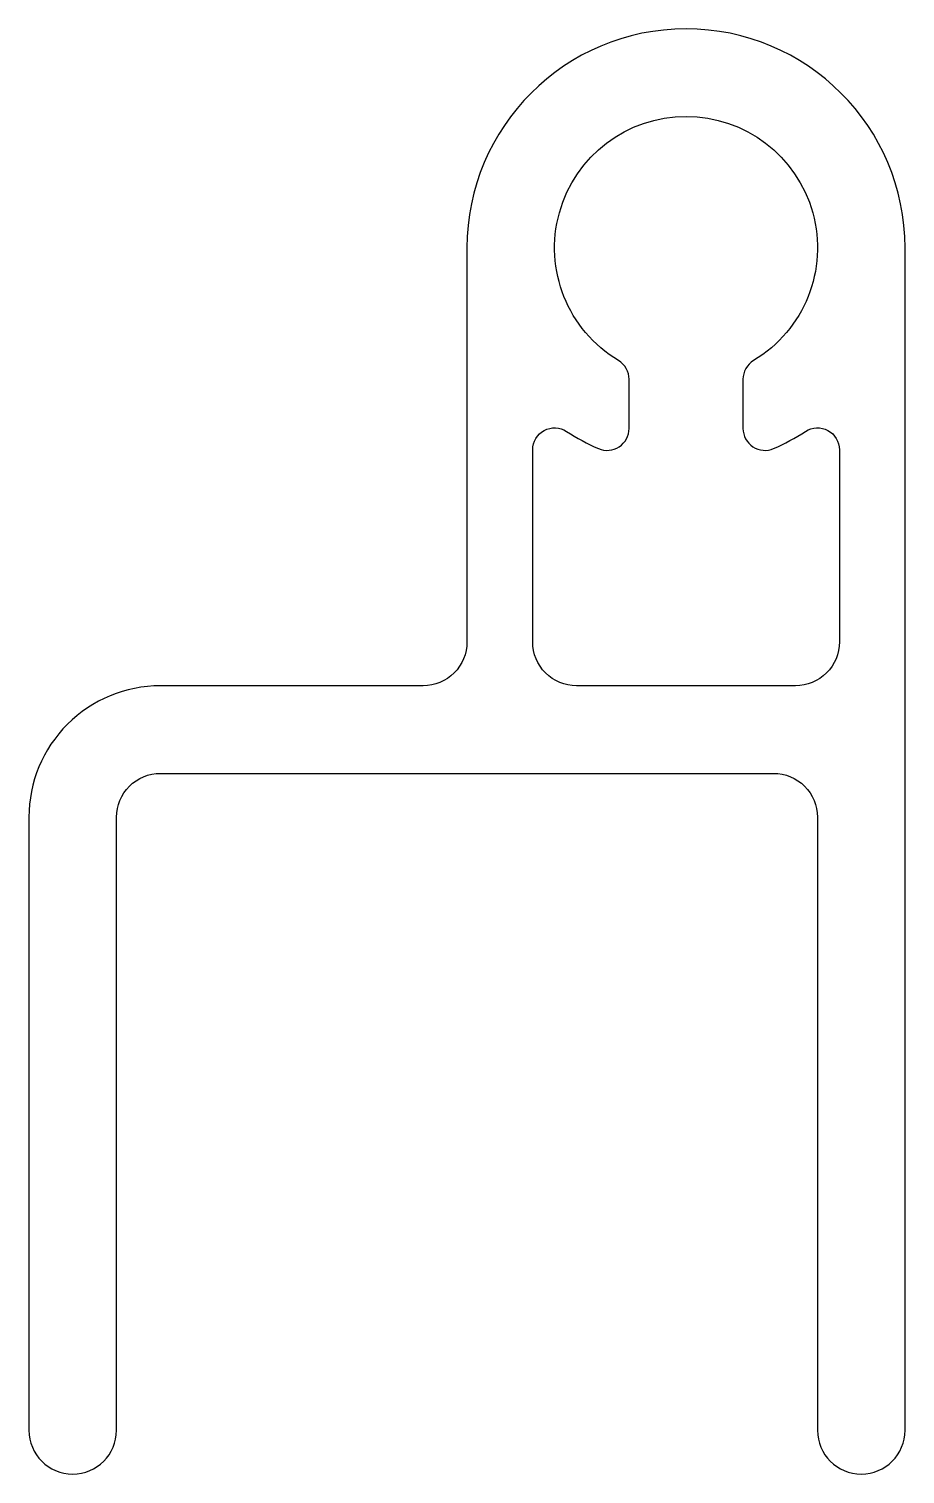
# Model space of a CAD drawing. Extents: x 792.5 to 812.5, y 592.7 to 625.7.
import ezdxf

# ---------------------------------------------------------------- set-up
doc = ezdxf.new("R2010")
doc.units = 0
doc.layers.get('0').update_dxf_attribs({"linetype": 'CONTINUOUS'})

msp = doc.modelspace()

# ---------------------------------------------------------------- linework, layer by layer
for points in [[(794.509, 593.687), (794.509, 607.687, -0.414214), (795.509, 608.687), (809.509, 608.687, -0.414214), (810.509, 607.687), (810.509, 593.687, 1), (812.509, 593.687), (812.509, 620.687, 1), (802.509, 620.687), (802.509, 611.687, -0.414214), (801.509, 610.687), (795.509, 610.687, 0.414214), (792.509, 607.687), (792.509, 593.687, 1)], [(809.052, 618.114, 0.263513), (808.809, 617.685), (808.809, 616.562, 0.540575), (809.509, 616.104, 0.041377), (810.236, 616.496, -0.595267), (811.009, 616.077), (811.009, 611.687, -0.414214), (810.009, 610.687), (805.009, 610.687, -0.414214), (804.009, 611.687), (804.009, 616.077, -0.595267), (804.782, 616.496, 0.041377), (805.509, 616.104, 0.540575), (806.209, 616.562), (806.209, 617.685, 0.263513), (805.966, 618.114, -3.612037)]]:
    msp.add_lwpolyline(points, format="xyb", close=True)

doc.saveas('drawing.dxf')
